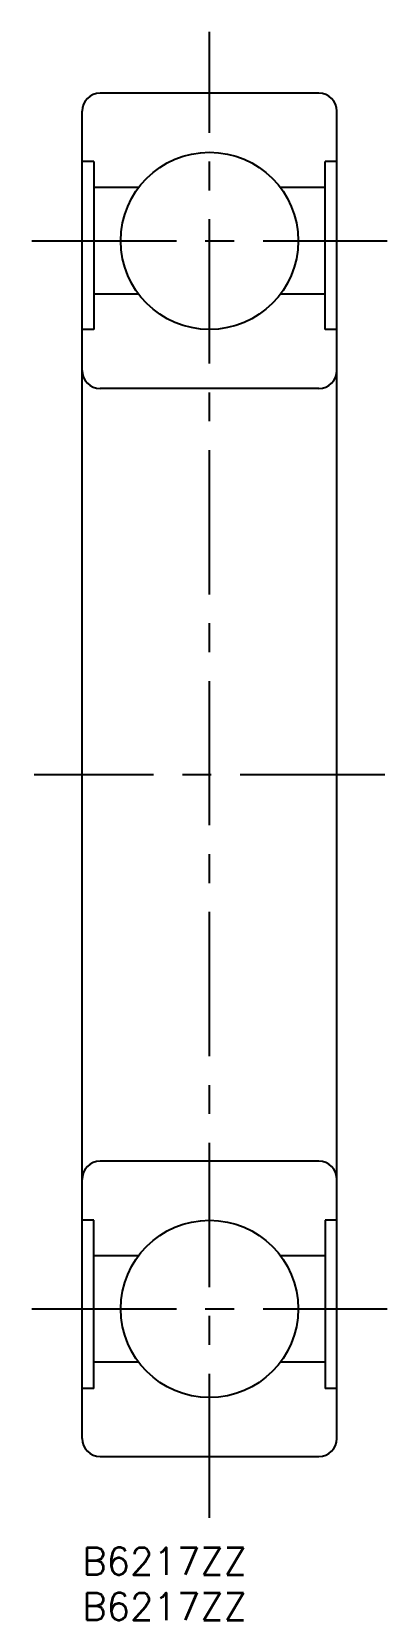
# Model space of a CAD drawing. Extents: x -6 to 34, y -8 to 167.
import ezdxf

# ---------------------------------------------------------------- set-up
doc = ezdxf.new("R2010")
doc.units = 0
doc.header["$LTSCALE"] = 0.5
doc.linetypes.add('CENTER', pattern=[50.8, 31.75, -6.35, 6.35, -6.35])
for name, color, linetype in [('MSM_CENTER', 1, 'CENTER'), ('MSM_CONTINUOUS', 7, 'CONTINUOUS'), ('MSM_PART_NUMBER', 7, 'CONTINUOUS')]:
    doc.layers.add(name, color=color, linetype=linetype)
doc.styles.get("Standard").update_dxf_attribs({"font": 'txt.shx', "height": 3, "bigfont": 'bigfont.shx'})

msp = doc.modelspace()

# ---------------------------------------------------------------- linework, layer by layer
at = {"layer": 'MSM_CENTER'}
for p, q in [((14, 3.25), (14, 166.75)), ((-5.51, 143.75), (33.51, 143.75)), ((33.25, 85), (-5.25, 85)), ((-5.51, 26.25), (33.51, 26.25))]:
    msp.add_line(p, q, dxfattribs=at)
at = {"layer": 'MSM_CONTINUOUS'}
for p, q in [((26, 160), (2, 160)), ((0, 12), (0, 158)), ((28, 12), (28, 158)), ((1.29, 152.49), (0, 152.49)), ((1.29, 152.49), (1.29, 134)), ((28, 152.49), (26.71, 152.49)), ((26.71, 134), (26.71, 152.49)), ((6.2, 149.6), (1.29, 149.6)), ((26.71, 149.6), (21.8, 149.6)), ((6.2, 137.9), (1.29, 137.9)), ((26.71, 137.9), (21.8, 137.9)), ((1.29, 134), (0, 134)), ((28, 134), (26.71, 134)), ((26, 127.5), (2, 127.5)), ((26, 42.5), (2, 42.5)), ((1.29, 36), (0, 36)), ((1.29, 17.51), (1.29, 36)), ((28, 36), (26.71, 36)), ((26.71, 36), (26.71, 17.51)), ((6.2, 32.1), (1.29, 32.1)), ((26.71, 32.1), (21.8, 32.1)), ((6.2, 20.4), (1.29, 20.4)), ((26.71, 20.4), (21.8, 20.4)), ((1.29, 17.51), (0, 17.51)), ((28, 17.51), (26.71, 17.51)), ((2, 10), (26, 10))]:
    msp.add_line(p, q, dxfattribs=at)
for centre in [(14, 143.75), (14, 26.25)]:
    msp.add_circle(centre, 9.75, dxfattribs=at)
for centre, start, end in [((2, 158), 90, 180), ((26, 158), 360, 90), ((2, 129.5), 180, 270), ((26, 129.5), 270, 0), ((2, 40.5), 90, 180), ((26, 40.5), 0, 90), ((2, 12), 180, 270), ((26, 12), 270, 0)]:
    msp.add_arc(centre, 2, start, end, dxfattribs=at)

# ---------------------------------------------------------------- texts
at = {"layer": 'MSM_PART_NUMBER'}
for p in [(0, -3), (0, -8)]:
    msp.add_text('B6217ZZ', height=3, dxfattribs=at).set_placement(p)

doc.saveas('drawing.dxf')
